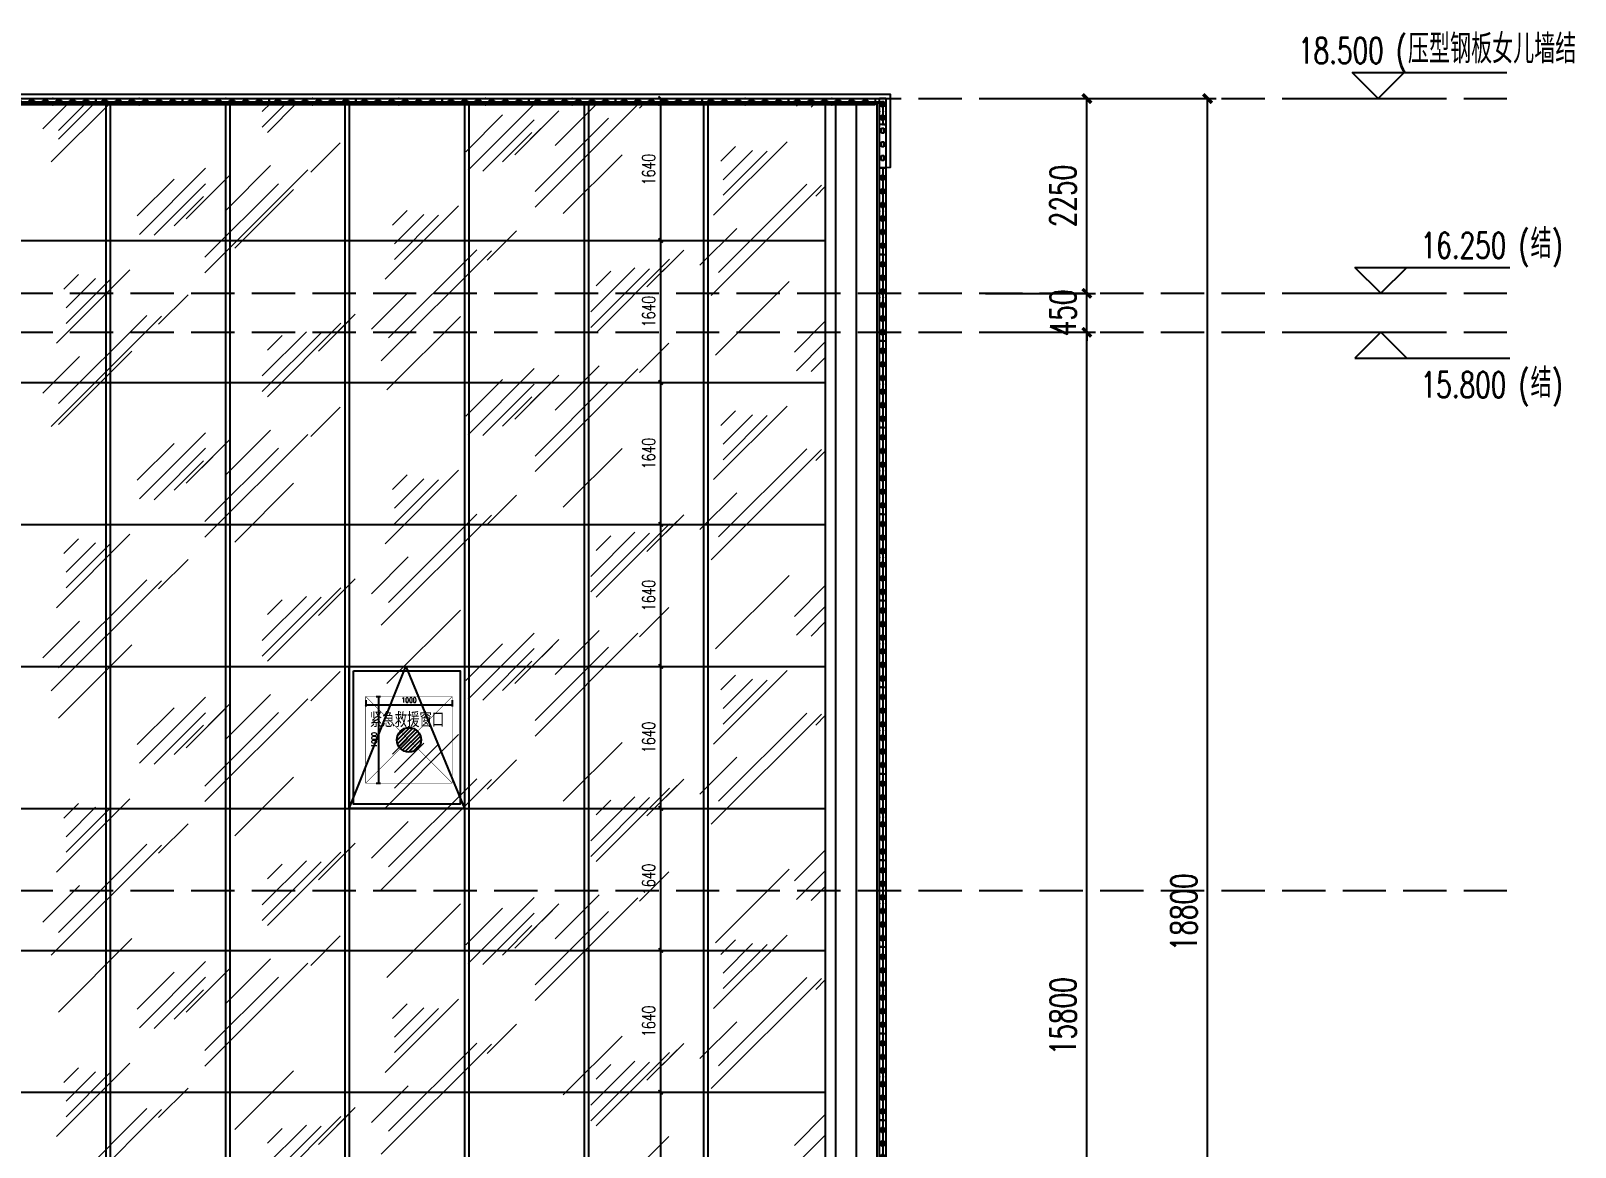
# Model space of a CAD drawing. Extents: x -2377130 to 293730, y -2 to 754590.
# Drawn here: x -394345 to -376509, y 523624 to 536519 of the extents above; entities that cross this region are included whole.
import ezdxf
from ezdxf.enums import TextEntityAlignment as Align

# ---------------------------------------------------------------- set-up
doc = ezdxf.new("R2010")
doc.units = 0
doc.header["$LTSCALE"] = 1000
doc.header["$MEASUREMENT"] = 0
for name, pattern in [('__DASH', [0.35, 0.25, -0.1]), ('DASH', [0.35, 0.25, -0.1]), ('DOTE', [2.42, 2, -0.2, 0.02, -0.2])]:
    doc.linetypes.add(name, pattern=pattern)
doc.layers.get('Defpoints').update_dxf_attribs({"color": 210})
for name, color, linetype in [('0 @ 1', 7, 'Continuous'), ('A-AXIS-D', 1, 'Continuous'), ('A-AXIS-DOTE', 14, 'DOTE'), ('A-AXIS-DP', 126, 'Continuous'), ('A-HATCH-2', 251, 'Continuous'), ('A-LIN-V', 9, 'Continuous'), ('A-WINDOW', 140, 'Continuous'), ('DIM-照明', 3, 'Continuous'), ('DIM_ELEV', 3, 'Continuous'), ('EQUIP-照明', 3, 'Continuous'), ('PUB_TEXT', 7, 'Continuous')]:
    doc.layers.add(name, color=color, linetype=linetype)
doc.layers.add('A-WALL-HATCH', color=8, linetype='Continuous', lineweight=13)
doc.layers.add('A-加建区域', color=47, linetype='Continuous', plot=False)
doc.styles.add('_TCH_DIM', font='SIMPLEX', dxfattribs={"bigfont": 'GBCBIG'})
doc.styles.add('_TCH_DIM_T3', font='SIMPLEX', dxfattribs={"width": 0.705882, "bigfont": 'GBCBIG'})
doc.styles.add('_TEL_DIM', font='SIMPLEX', dxfattribs={"width": 0.8, "height": 3.5, "bigfont": 'HZTXT'})
doc.styles.add('STYLE1', font='')
doc.styles.get('STYLE1').set_extended_font_data('SimSun')
doc.dimstyles.new('_TCH_ARCH&&100', dxfattribs={"dimtxt": 297.5, "dimasz": 100, "dimexe": 100, "dimexo": 100, "dimgap": 126.25, "dimtad": 1, "dimdec": 0, "dimzin": 0, "dimdsep": 46, "dimtxsty": '_TCH_DIM_T3', "dimblk": 'ARCHTICK', "dimcen": 0.09, "dimclrt": 7, "dimazin": 2, "dimtfac": 1, "dimtdec": 0, "dimtix": 1, "dimtmove": 2, "dimatfit": 3, "dimfxl": 0, "dimtolj": 1, "dimtzin": 0, "dimarcsym": 0})
doc.dimstyles.new('_TCH_ARCH&&20', dxfattribs={"dimtxt": 59.5, "dimasz": 20, "dimexe": 20, "dimexo": 20, "dimgap": 25.25, "dimtad": 1, "dimdec": 0, "dimzin": 0, "dimdsep": 46, "dimtxsty": '_TCH_DIM_T3', "dimblk": 'ARCHTICK', "dimcen": 0.09, "dimclrt": 7, "dimazin": 2, "dimtfac": 1, "dimtdec": 0, "dimtix": 1, "dimtmove": 2, "dimatfit": 3, "dimfxl": 0, "dimtolj": 1, "dimtzin": 0, "dimarcsym": 0})

# ---------------------------------------------------------------- blocks, each defined once
blk = doc.blocks.new('_ArchTick')
at = {"color": 0, "linetype": 'ByBlock', "const_width": 0.4}
blk.add_lwpolyline([(-0.5, -0.5), (0.5, 0.5)], dxfattribs=at)
blk = doc.blocks.new('*D1845')
at = {"layer": 'A-AXIS-D', "color": 0, "lineweight": -2}
for p, q in [((-383040, 535737), (-380654, 535737)), ((-380754, 516937), (-380754, 535737)), ((-383040, 516937), (-380654, 516937))]:
    blk.add_line(p, q, dxfattribs=at)
at = {"layer": 'Defpoints', "color": 0}
for p in [(-383140, 535737), (-380754, 535737), (-383140, 516937)]:
    blk.add_point(p, dxfattribs=at)
at = {"layer": 'A-AXIS-D', "color": 0, "lineweight": -2, "xscale": 100, "yscale": 100, "zscale": 100}
for p, rotation in [((-380754, 535737), 90), ((-380754, 516937), 270)]:
    blk.add_blockref('_ArchTick', p, dxfattribs=dict(at, rotation=rotation))
at = {"layer": 'A-AXIS-D', "color": 7, "insert": (-381029, 526337), "char_height": 297.5, "attachment_point": 5, "rotation": 90, "style": '_TCH_DIM_T3'}
blk.add_mtext('\\A1;18800', dxfattribs=at)
blk = doc.blocks.new('*D1843')
at = {"layer": 'A-AXIS-D', "color": 0, "lineweight": -2}
for p, q in [((-383320, 533037), (-382049, 533037)), ((-382149, 517237), (-382149, 533037)), ((-383320, 517237), (-382049, 517237))]:
    blk.add_line(p, q, dxfattribs=at)
at = {"layer": 'Defpoints', "color": 0}
for p in [(-383420, 533037), (-382149, 533037), (-383420, 517237)]:
    blk.add_point(p, dxfattribs=at)
at = {"layer": 'A-AXIS-D', "color": 0, "lineweight": -2, "xscale": 100, "yscale": 100, "zscale": 100}
for p, rotation in [((-382149, 533037), 90), ((-382149, 517237), 270)]:
    blk.add_blockref('_ArchTick', p, dxfattribs=dict(at, rotation=rotation))
at = {"layer": 'A-AXIS-D', "color": 7, "insert": (-382424, 525137), "char_height": 297.5, "attachment_point": 5, "rotation": 90, "style": '_TCH_DIM_T3'}
blk.add_mtext('\\A1;15800', dxfattribs=at)
blk = doc.blocks.new('*D1842')
at = {"layer": 'A-AXIS-D', "color": 0, "lineweight": -2}
for p, q in [((-383320, 533487), (-382049, 533487)), ((-382149, 533487), (-382149, 533587)), ((-382149, 533037), (-382149, 533487)), ((-383320, 533037), (-382049, 533037)), ((-382149, 533037), (-382149, 532937))]:
    blk.add_line(p, q, dxfattribs=at)
at = {"layer": 'Defpoints', "color": 0}
for p in [(-383420, 533487), (-382149, 533487), (-383420, 533037)]:
    blk.add_point(p, dxfattribs=at)
at = {"layer": 'A-AXIS-D', "color": 0, "lineweight": -2, "xscale": 100, "yscale": 100, "zscale": 100}
for p, rotation in [((-382149, 533487), 270), ((-382149, 533037), 90)]:
    blk.add_blockref('_ArchTick', p, dxfattribs=dict(at, rotation=rotation))
at = {"layer": 'A-AXIS-D', "color": 7, "insert": (-382424, 533262), "char_height": 297.5, "attachment_point": 5, "rotation": 90, "style": '_TCH_DIM_T3'}
blk.add_mtext('\\A1;450', dxfattribs=at)
blk = doc.blocks.new('*D1841')
at = {"layer": 'A-AXIS-D', "color": 0, "lineweight": -2}
for p, q in [((-383320, 535737), (-382049, 535737)), ((-382149, 533487), (-382149, 535737)), ((-383320, 533487), (-382049, 533487))]:
    blk.add_line(p, q, dxfattribs=at)
at = {"layer": 'Defpoints', "color": 0}
for p in [(-383420, 535737), (-382149, 535737), (-383420, 533487)]:
    blk.add_point(p, dxfattribs=at)
at = {"layer": 'A-AXIS-D', "color": 0, "lineweight": -2, "xscale": 100, "yscale": 100, "zscale": 100}
for p, rotation in [((-382149, 535737), 90), ((-382149, 533487), 270)]:
    blk.add_blockref('_ArchTick', p, dxfattribs=dict(at, rotation=rotation))
at = {"layer": 'A-AXIS-D', "color": 7, "insert": (-382424, 534612), "char_height": 297.5, "attachment_point": 5, "rotation": 90, "style": '_TCH_DIM_T3'}
blk.add_mtext('\\A1;2250', dxfattribs=at)
blk = doc.blocks.new('*D1165')
at = {"layer": 'A-加建区域', "color": 0, "lineweight": -2}
for p, q in [((-390478, 528787), (-390478, 528714)), ((-390478, 528734), (-389478, 528734)), ((-389478, 528787), (-389478, 528714))]:
    blk.add_line(p, q, dxfattribs=at)
at = {"layer": 'Defpoints', "color": 0}
for p in [(-390478, 528807), (-389478, 528807), (-389478, 528734)]:
    blk.add_point(p, dxfattribs=at)
at = {"layer": 'A-加建区域', "color": 0, "lineweight": -2, "xscale": 20, "yscale": 20, "zscale": 20, "rotation": 180}
blk.add_blockref('_ArchTick', (-390478, 528734), dxfattribs=at)
at = {"layer": 'A-加建区域', "color": 0, "lineweight": -2, "xscale": 20, "yscale": 20, "zscale": 20}
blk.add_blockref('_ArchTick', (-389478, 528734), dxfattribs=at)
at = {"layer": 'A-加建区域', "color": 7, "insert": (-389978, 528789), "char_height": 59.5, "attachment_point": 5, "style": '_TCH_DIM_T3'}
blk.add_mtext('\\A1;1000', dxfattribs=at)
blk = doc.blocks.new('*D1166')
at = {"layer": 'A-加建区域', "color": 0, "lineweight": -2}
for p, q in [((-390357, 528829), (-390306, 528829)), ((-390326, 527829), (-390326, 528829)), ((-390357, 527829), (-390306, 527829))]:
    blk.add_line(p, q, dxfattribs=at)
at = {"layer": 'Defpoints', "color": 0}
for p in [(-390377, 528829), (-390326, 528829), (-390377, 527829)]:
    blk.add_point(p, dxfattribs=at)
at = {"layer": 'A-加建区域', "color": 0, "lineweight": -2, "xscale": 20, "yscale": 20, "zscale": 20}
for p, rotation in [((-390326, 528829), 90), ((-390326, 527829), 270)]:
    blk.add_blockref('_ArchTick', p, dxfattribs=dict(at, rotation=rotation))
at = {"layer": 'A-加建区域', "color": 7, "insert": (-390381, 528329), "char_height": 59.5, "attachment_point": 5, "rotation": 90, "style": '_TCH_DIM_T3'}
blk.add_mtext('\\A1;1000', dxfattribs=at)
blk = doc.blocks.new('12ZA')
at = {"color": 3}
for p, q in [((11454727, 202786), (11455727, 202786)), ((11454727, 202712), (11454727, 202786)), ((11454727, 202712), (11454727, 202737)), ((11455727, 202712), (11454727, 202712)), ((11454812, 202763), (11454871, 202763)), ((11454812, 202734), (11454812, 202763)), ((11454871, 202734), (11454812, 202734)), ((11454871, 202763), (11454871, 202734)), ((11454969, 202763), (11455028, 202763)), ((11454969, 202734), (11454969, 202763)), ((11455028, 202734), (11454969, 202734)), ((11455028, 202763), (11455028, 202734)), ((11455126, 202763), (11455185, 202763)), ((11455126, 202734), (11455126, 202763)), ((11455185, 202734), (11455126, 202734)), ((11455185, 202763), (11455185, 202734)), ((11455283, 202763), (11455342, 202763)), ((11455283, 202734), (11455283, 202763)), ((11455342, 202734), (11455283, 202734)), ((11455342, 202763), (11455342, 202734)), ((11455439, 202763), (11455499, 202763)), ((11455439, 202734), (11455439, 202763)), ((11455499, 202734), (11455439, 202734)), ((11455499, 202763), (11455499, 202734)), ((11455596, 202763), (11455656, 202763)), ((11455596, 202734), (11455596, 202763)), ((11455656, 202734), (11455596, 202734)), ((11455656, 202763), (11455656, 202734)), ((11455727, 202712), (11455727, 202786)), ((11455727, 202737), (11455727, 202712))]:
    blk.add_line(p, q, dxfattribs=at)
for p in [(11454727, 202749), (11454727, 202749), (11454727, 202749), (11455227, 202786), (11455227, 202786), (11455227, 202786), (11455227, 202712), (11455227, 202712), (11455227, 202712), (11455727, 202749), (11455727, 202749), (11455727, 202749), (11455727, 202749), (11455727, 202749)]:
    blk.add_point(p, dxfattribs=at)
at = {"color": 3, "style": '_TEL_DIM', "flags": 1}
for tag in ['REMARK', 'A']:
    blk.add_attdef(tag, text='', height=0.01, dxfattribs=at).set_placement((11455227, 202712), align=Align.MIDDLE_CENTER)
blk = doc.blocks.new('$equip_U$00000141(SEELE-PC)')
at = {"color": 8}
for p in [(-1, 0), (0, 0.074), (0, -0.074), (1, -0.024)]:
    blk.add_point(p, dxfattribs=at)
at = {"color": 8, "xscale": 0.002, "yscale": 0.002, "zscale": 0.002}
blk.add_blockref('12ZA', (-22910.454, -405.497), dxfattribs=at)
at = {"color": 7, "style": '_TEL_DIM', "flags": 1}
for tag in ['A', 'REMARK']:
    blk.add_attdef(tag, text='', height=0.00002, dxfattribs=at).set_placement((0, 0), align=Align.MIDDLE_CENTER)
blk = doc.blocks.new('$equip_U$00000080(LAPTOP-0UNQ9FSO)')
at = {"color": 4}
blk.add_blockref('$equip_U$00000141(SEELE-PC)', (1, 0.074), dxfattribs=at)
at = {"color": 7, "style": '_TEL_DIM', "flags": 1}
for tag in ['A', 'REMARK']:
    blk.add_attdef(tag, text='', height=0.00002, dxfattribs=at).set_placement((0, 0), align=Align.MIDDLE_CENTER)
blk = doc.blocks.new('$equip_U$00000142(SEELE-PC)')
at = {"color": 3}
for p, q in [((-0.5, -0.074), (-0.5, 0.074)), ((-0.5, 0.074), (0.5, 0.074)), ((-0.331, -0.03), (-0.331, 0.029)), ((-0.331, 0.029), (-0.212, 0.029)), ((-0.212, 0.029), (-0.212, -0.03)), ((-0.017, -0.03), (-0.017, 0.029)), ((-0.017, 0.029), (0.102, 0.029)), ((0.102, 0.029), (0.102, -0.03)), ((0.297, -0.03), (0.297, 0.029)), ((0.297, 0.029), (0.416, 0.029)), ((0.416, 0.029), (0.416, -0.03)), ((0.5, -0.074), (0.5, 0.074)), ((-0.5, -0.074), (-0.5, -0.024)), ((-0.5, -0.074), (-0.5, -0.024)), ((0.5, -0.074), (-0.5, -0.074)), ((0.5, -0.074), (-0.5, -0.074)), ((-0.212, -0.03), (-0.331, -0.03)), ((0.102, -0.03), (-0.017, -0.03)), ((0.416, -0.03), (0.297, -0.03)), ((0.5, -0.024), (0.5, -0.074)), ((0.5, -0.024), (0.5, -0.074))]:
    blk.add_line(p, q, dxfattribs=at)
at = {"color": 8}
for p in [(-0.5, 0), (0, 0.074), (0.5, 0), (0, -0.074)]:
    blk.add_point(p, dxfattribs=at)
at = {"color": 7, "style": '_TEL_DIM', "flags": 1}
for tag in ['A', 'REMARK']:
    blk.add_attdef(tag, text='', height=0.00002, dxfattribs=at).set_placement((0, 0), align=Align.MIDDLE_CENTER)
blk = doc.blocks.new('$equip_U$00000081(LAPTOP-0UNQ9FSO)')
at = {"color": 4}
blk.add_blockref('$equip_U$00000142(SEELE-PC)', (0.5, 0.074), dxfattribs=at)
at = {"color": 7, "style": '_TEL_DIM', "flags": 1}
for tag in ['A', 'REMARK']:
    blk.add_attdef(tag, text='', height=0.00002, dxfattribs=at).set_placement((0, 0), align=Align.MIDDLE_CENTER)
blk = doc.blocks.new('az6')
at = {"color": 3}
for p, q in [((11456875, 202786), (11457175, 202786)), ((11456875, 202712), (11456875, 202786)), ((11456875, 202712), (11456875, 202737)), ((11456875, 202712), (11456875, 202737)), ((11457175, 202712), (11456875, 202712)), ((11457175, 202712), (11456875, 202712)), ((11456924, 202763), (11456983, 202763)), ((11456924, 202734), (11456924, 202763)), ((11456983, 202734), (11456924, 202734)), ((11456983, 202763), (11456983, 202734)), ((11457081, 202763), (11457140, 202763)), ((11457081, 202734), (11457081, 202763)), ((11457140, 202734), (11457081, 202734)), ((11457140, 202763), (11457140, 202734)), ((11457175, 202712), (11457175, 202786))]:
    blk.add_line(p, q, dxfattribs=at)
blk = doc.blocks.new('$equip_U$00000143(SEELE-PC)')
at = {"color": 8}
for p in [(-0.3, 0), (0, 0.074), (0.3, 0), (0, -0.074)]:
    blk.add_point(p, dxfattribs=at)
at = {"layer": '0 @ 1', "color": 8, "xscale": 0.002, "yscale": 0.002, "zscale": 0.002}
blk.add_blockref('az6', (-22914.05, -405.497), dxfattribs=at)
at = {"color": 7, "style": '_TEL_DIM', "flags": 1}
for tag in ['A', 'REMARK']:
    blk.add_attdef(tag, text='', height=0.00002, dxfattribs=at).set_placement((0, 0), align=Align.MIDDLE_CENTER)
blk = doc.blocks.new('$equip_U$00000082(LAPTOP-0UNQ9FSO)')
at = {"color": 4}
blk.add_blockref('$equip_U$00000143(SEELE-PC)', (0.3, 0.074), dxfattribs=at)
at = {"color": 7, "style": '_TEL_DIM', "flags": 1}
for tag in ['A', 'REMARK']:
    blk.add_attdef(tag, text='', height=0.00002, dxfattribs=at).set_placement((0, 0), align=Align.MIDDLE_CENTER)

msp = doc.modelspace()

# ---------------------------------------------------------------- hatches: boundary and pattern name
at = {"layer": 'A-加建区域'}
h = msp.add_hatch(dxfattribs=at)
h.set_pattern_fill('ANSI31', color=8, scale=20)
h.set_pattern_definition([(45, (-1802796.144, -1074018.136), (-22.4506403, 22.4506403), [])])
edge = h.paths.add_edge_path()
edge.add_arc((-389978.4, 528328.7), 140.7, 0, 360)

# ---------------------------------------------------------------- linework, layer by layer
at = {"layer": 'A-AXIS-DOTE', "color": 8, "linetype": '__DASH', "ltscale": 2}
for p, q in [((-465993.9, 535737.5), (-377296.1, 535737.5)), ((-465993.9, 533487.5), (-377296.1, 533487.5)), ((-465993.9, 533037.5), (-377296.1, 533037.5))]:
    msp.add_line(p, q, dxfattribs=at)
at = {"layer": 'A-AXIS-DP', "color": 8}
for p, q in [((-387348.8, 535737.5), (-387021.3, 535737.5)), ((-387071.3, 534097.5), (-387071.3, 535737.5)), ((-387348.8, 534097.5), (-387021.3, 534097.5)), ((-387348.8, 534097.5), (-387021.3, 534097.5)), ((-387071.3, 532457.5), (-387071.3, 534097.5)), ((-387348.8, 532457.5), (-387021.3, 532457.5)), ((-387348.8, 532457.5), (-387021.3, 532457.5)), ((-387071.3, 530817.5), (-387071.3, 532457.5)), ((-387348.8, 530817.5), (-387021.3, 530817.5)), ((-387348.8, 530817.5), (-387021.3, 530817.5)), ((-387071.3, 529177.5), (-387071.3, 530817.5)), ((-387348.8, 529177.5), (-387021.3, 529177.5)), ((-387348.8, 529177.5), (-387021.3, 529177.5)), ((-387071.3, 527537.5), (-387071.3, 529177.5)), ((-387348.8, 527537.5), (-387021.3, 527537.5)), ((-387348.8, 527537.5), (-387021.3, 527537.5)), ((-387071.3, 525897.5), (-387071.3, 527537.5)), ((-387348.8, 525897.5), (-387021.3, 525897.5)), ((-387348.8, 525897.5), (-387021.3, 525897.5)), ((-387071.3, 524257.5), (-387071.3, 525897.5)), ((-387348.8, 524257.5), (-387021.3, 524257.5)), ((-387348.8, 524257.5), (-387021.3, 524257.5)), ((-387071.3, 522617.5), (-387071.3, 524257.5))]:
    msp.add_line(p, q, dxfattribs=at)
at = {"layer": 'A-HATCH-2', "color": 8, "linetype": 'Continuous'}
for p, q in [((-385048.1, 517237.5), (-385048.1, 535687.5)), ((-384810, 517237.5), (-384810, 535687.5)), ((-384571.9, 517237.5), (-384571.9, 535687.5))]:
    msp.add_line(p, q, dxfattribs=at)
at = {"layer": 'A-HATCH-2', "color": 8}
for p, q in [((-404500.8, 534097.5), (-385170, 534097.5)), ((-404500.8, 532457.5), (-385170, 532457.5)), ((-404500.8, 530817.5), (-385170, 530817.5)), ((-404500.8, 529177.5), (-385170, 529177.5)), ((-404500.8, 527537.5), (-385170, 527537.5)), ((-404500.8, 525897.5), (-385170, 525897.5)), ((-404500.8, 524257.5), (-385170, 524257.5))]:
    msp.add_line(p, q, dxfattribs=at)
at = {"layer": 'A-LIN-V', "color": 8}
for p, q in [((-457670, 535737.5), (-384470.1, 535737.5)), ((-457670, 535687.5), (-384470.1, 535687.5)), ((-385170, 535687.5), (-385170, 517237.5)), ((-384470.1, 535737.5), (-384470.1, 516937.5))]:
    msp.add_line(p, q, dxfattribs=at)
at = {"layer": 'A-WALL-HATCH', "color": 8, "linetype": 'Continuous'}
for p, q in [((-394207.1, 535387.1), (-393906.8, 535687.5)), ((-394109.8, 535004.5), (-393426.8, 535687.5)), ((-394027.1, 535366.5), (-393706.2, 535687.5)), ((-394024.9, 535269.3), (-393606.8, 535687.5)), ((-391672.4, 535407.1), (-391392.1, 535687.5)), ((-391672.4, 535587.1), (-391572.1, 535687.5)), ((-391612.4, 535347.1), (-391272.1, 535687.5)), ((-389296.5, 534908.3), (-388532.8, 535672)), ((-388522.8, 534482), (-387334.9, 535669.9)), ((-388291.1, 535193.7), (-387797.4, 535687.5)), ((-387316.8, 535628), (-387257.4, 535687.5)), ((-385501.8, 535648.3), (-385462.7, 535687.5)), ((-385332.1, 535638), (-385282.7, 535687.5)), ((-389321.4, 535123.5), (-388897.1, 535547.7)), ((-389126.8, 534898), (-388532.8, 535492)), ((-388756.8, 535088), (-388247.7, 535597.1)), ((-388576.8, 535268), (-388322.2, 535522.6)), ((-388522.8, 534662), (-387674.3, 535510.5)), ((-388897.1, 535007.7), (-388557.7, 535347.1)), ((-391111.5, 534888), (-390772.1, 535227.4)), ((-388195.9, 534409.5), (-387517.1, 535088.3)), ((-386460, 534390.1), (-385611.5, 535238.6)), ((-386375.2, 535015), (-386205.5, 535184.7)), ((-386350.3, 534799.8), (-386010.9, 535139.2)), ((-386350.3, 534619.8), (-385841.2, 535128.9)), ((-393091.2, 534168.3), (-392327.6, 534931.9)), ((-392334.5, 533725), (-391146.6, 534912.9)), ((-392085.8, 534453.7), (-391576.7, 534962.8)), ((-393116.1, 534383.4), (-392691.8, 534807.7)), ((-392921.5, 534158), (-392327.6, 534751.9)), ((-392551.5, 534348), (-392042.4, 534857.1)), ((-392371.5, 534528), (-392117, 534782.6)), ((-392334.5, 533905), (-391486, 534753.5)), ((-386486.4, 533463.8), (-385213.6, 534736.5)), ((-386401.5, 533728.6), (-385383.3, 534746.8)), ((-392691.8, 534267.7), (-392352.4, 534607.1)), ((-391990.7, 534008.9), (-391311.8, 534687.7)), ((-385280.3, 534609.8), (-385170, 534720.1)), ((-390254.7, 533650.1), (-389406.2, 534498.6)), ((-390169.9, 534274.9), (-390000.2, 534444.6)), ((-390145, 534059.8), (-389805.6, 534399.2)), ((-390145, 533879.8), (-389635.9, 534388.9)), ((-389075.1, 533869.8), (-388735.6, 534209.2)), ((-386617.7, 533812.5), (-386193.4, 534236.7)), ((-390298.1, 532706.8), (-389025.3, 533979.5)), ((-390213.2, 532971.6), (-389195, 533989.8)), ((-387817.7, 533032.5), (-386969.1, 533881)), ((-387229.4, 533560.7), (-386805.2, 533984.9)), ((-387049.4, 533740.7), (-386879.7, 533910.4)), ((-394049.5, 532910), (-393201, 533758.6)), ((-393964.6, 533534.9), (-393794.9, 533704.6)), ((-393939.8, 533319.7), (-393600.4, 533659.2)), ((-387877.7, 533272.5), (-387368.5, 533781.6)), ((-387877.7, 533092.5), (-387198.8, 533771.3)), ((-387817.7, 533572.5), (-387648, 533742.2)), ((-393939.8, 533139.7), (-393430.7, 533648.9)), ((-390412.4, 533072.4), (-389988.1, 533496.7)), ((-386437.7, 532773.6), (-385589.1, 533622.2)), ((-392869.8, 533129.7), (-392530.4, 533469.1)), ((-394109.8, 531949.8), (-392837, 533222.5)), ((-394024.9, 532214.6), (-393006.7, 533232.8)), ((-391612.4, 532292.4), (-390763.9, 533141)), ((-391024.2, 532820.6), (-390599.9, 533244.9)), ((-390844.2, 533000.6), (-390674.5, 533170.4)), ((-390232.4, 532373), (-389383.9, 533221.5)), ((-385526.6, 532808.8), (-385170, 533165.4)), ((-391672.4, 532532.4), (-391163.3, 533041.5)), ((-391672.4, 532352.4), (-390993.6, 533031.2)), ((-391612.4, 532832.4), (-391442.7, 533002.1)), ((-394027.1, 531972.4), (-393178.6, 532820.9)), ((-387316.8, 532573.3), (-386977.4, 532912.7)), ((-385501.8, 532593.6), (-385170, 532925.4)), ((-394207.1, 532332.4), (-393782.9, 532756.7)), ((-389296.5, 531853.6), (-388532.8, 532617.3)), ((-388522.8, 531427.3), (-387334.9, 532615.2)), ((-388291.1, 532139), (-387782, 532648.2)), ((-385332.1, 532583.3), (-385170, 532745.4)), ((-389321.4, 532068.8), (-388897.1, 532493)), ((-389126.8, 531843.3), (-388532.8, 532437.3)), ((-388756.8, 532033.3), (-388247.7, 532542.4)), ((-388576.8, 532213.3), (-388322.2, 532467.9)), ((-388522.8, 531607.3), (-387674.3, 532455.8)), ((-388897.1, 531953), (-388557.7, 532292.4)), ((-391111.5, 531833.3), (-390772.1, 532172.7)), ((-386460, 531335.4), (-385611.5, 532183.9)), ((-386375.2, 531960.3), (-386205.5, 532130)), ((-386350.3, 531745.1), (-386010.9, 532084.5)), ((-386350.3, 531565.1), (-385841.2, 532074.2)), ((-393091.2, 531113.6), (-392327.6, 531877.2)), ((-392085.8, 531399), (-391576.7, 531908.1)), ((-393116.1, 531328.7), (-392691.8, 531753)), ((-392921.5, 531103.3), (-392327.6, 531697.2)), ((-392551.5, 531293.3), (-392042.4, 531802.4)), ((-392371.5, 531473.3), (-392117, 531727.9)), ((-392334.5, 530670.3), (-391146.6, 531858.2)), ((-392334.5, 530850.3), (-391486, 531698.8)), ((-392691.8, 531213), (-392352.4, 531552.4)), ((-388195.9, 531015.4), (-387517.1, 531694.2)), ((-386486.4, 530409.1), (-385213.6, 531681.8)), ((-386401.5, 530673.9), (-385383.3, 531692.1)), ((-385280.3, 531555.1), (-385170, 531665.4)), ((-390254.7, 530595.4), (-389406.2, 531443.9)), ((-390169.9, 531220.2), (-390000.2, 531389.9)), ((-390145, 531005.1), (-389805.6, 531344.5)), ((-391990.7, 530614.7), (-391311.8, 531293.6)), ((-390145, 530825.1), (-389635.9, 531334.2)), ((-386617.7, 530757.8), (-386193.4, 531182)), ((-389075.1, 530815.1), (-388735.6, 531154.5)), ((-390298.1, 529652.1), (-389025.3, 530924.8)), ((-390213.2, 529916.9), (-389195, 530935.1)), ((-387817.7, 529977.8), (-386969.1, 530826.3)), ((-387229.4, 530506), (-386805.2, 530930.2)), ((-387049.4, 530686), (-386879.7, 530855.7)), ((-394049.5, 529855.3), (-393201, 530703.9)), ((-393964.6, 530480.2), (-393794.9, 530649.9)), ((-387877.7, 530217.8), (-387368.5, 530726.9)), ((-387877.7, 530037.8), (-387198.8, 530716.6)), ((-387817.7, 530517.8), (-387648, 530687.5)), ((-393939.8, 530265), (-393600.4, 530604.5)), ((-393939.8, 530085), (-393430.7, 530594.2)), ((-392869.8, 530075), (-392530.4, 530414.4)), ((-390412.4, 530017.7), (-389988.1, 530442)), ((-394109.8, 528895), (-392837, 530167.8)), ((-394024.9, 529159.9), (-393006.7, 530178.1)), ((-391024.2, 529765.9), (-390599.9, 530190.2)), ((-390844.2, 529945.9), (-390674.5, 530115.7)), ((-386437.7, 529379.5), (-385589.1, 530228.1)), ((-385526.6, 529754.1), (-385170, 530110.7)), ((-391672.4, 529477.7), (-391163.3, 529986.8)), ((-391672.4, 529297.7), (-390993.6, 529976.5)), ((-391612.4, 529237.7), (-390763.9, 530086.3)), ((-391612.4, 529777.7), (-391442.7, 529947.4)), ((-390232.4, 528978.9), (-389383.9, 529827.4)), ((-387316.8, 529518.6), (-386977.4, 529858)), ((-385501.8, 529538.9), (-385170, 529870.7)), ((-394207.1, 529277.7), (-393782.9, 529702)), ((-389296.5, 528798.9), (-388532.8, 529562.6)), ((-388522.8, 528372.6), (-387334.9, 529560.5)), ((-388291.1, 529084.3), (-387782, 529593.5)), ((-385332.1, 529528.6), (-385170, 529690.7)), ((-394027.1, 528578.3), (-393178.6, 529426.8)), ((-389321.4, 529014), (-388897.1, 529438.3)), ((-389126.8, 528788.6), (-388532.8, 529382.6)), ((-388756.8, 528978.6), (-388247.7, 529487.7)), ((-388576.8, 529158.6), (-388322.2, 529413.2)), ((-388522.8, 528552.6), (-387674.3, 529401.1)), ((-388897.1, 528898.3), (-388557.7, 529237.7)), ((-391111.5, 528778.6), (-390772.1, 529118)), ((-386460, 528280.7), (-385611.5, 529129.2)), ((-386375.2, 528905.6), (-386205.5, 529075.3)), ((-386350.3, 528690.4), (-386010.9, 529029.8)), ((-392085.8, 528344.3), (-391576.7, 528853.4)), ((-386350.3, 528510.4), (-385841.2, 529019.5)), ((-393116.1, 528274), (-392691.8, 528698.3)), ((-393091.2, 528058.9), (-392327.6, 528822.5)), ((-392551.5, 528238.6), (-392042.4, 528747.7)), ((-392371.5, 528418.6), (-392117, 528673.2)), ((-392334.5, 527615.6), (-391146.6, 528803.5)), ((-392921.5, 528048.6), (-392327.6, 528642.5)), ((-392691.8, 528158.3), (-392352.4, 528497.7)), ((-392334.5, 527795.6), (-391486, 528644.1)), ((-386486.4, 527354.4), (-385213.6, 528627.1)), ((-386401.5, 527619.2), (-385383.3, 528637.4)), ((-385280.3, 528500.4), (-385170, 528610.7)), ((-390254.7, 527540.7), (-389406.2, 528389.2)), ((-390169.9, 528165.5), (-390000.2, 528335.2)), ((-390145, 527950.4), (-389805.6, 528289.8)), ((-390145, 527770.4), (-389635.9, 528279.5)), ((-388195.9, 527621.3), (-387517.1, 528300.1)), ((-389075.1, 527760.4), (-388735.6, 528099.8)), ((-386617.7, 527703.1), (-386193.4, 528127.3)), ((-391990.7, 527220.6), (-391311.8, 527899.5)), ((-390298.1, 526597.4), (-389025.3, 527870.1)), ((-390213.2, 526862.2), (-389195, 527880.4)), ((-387229.4, 527451.3), (-386805.2, 527875.5)), ((-387049.4, 527631.3), (-386879.7, 527801)), ((-394049.5, 526800.6), (-393201, 527649.2)), ((-393964.6, 527425.5), (-393794.9, 527595.2)), ((-387877.7, 527163.1), (-387368.5, 527672.2)), ((-387877.7, 526983.1), (-387198.8, 527661.9)), ((-387817.7, 526923.1), (-386969.1, 527771.6)), ((-387817.7, 527463.1), (-387648, 527632.8)), ((-393939.8, 527210.3), (-393600.4, 527549.8)), ((-393939.8, 527030.3), (-393430.7, 527539.5)), ((-392869.8, 527020.3), (-392530.4, 527359.7)), ((-390412.4, 526963), (-389988.1, 527387.3)), ((-394109.8, 525840.3), (-392837, 527113.1)), ((-394024.9, 526105.2), (-393006.7, 527123.4)), ((-391024.2, 526711.2), (-390599.9, 527135.5)), ((-390844.2, 526891.2), (-390674.5, 527061)), ((-391672.4, 526423), (-391163.3, 526932.1)), ((-391672.4, 526243), (-390993.6, 526921.8)), ((-391612.4, 526183), (-390763.9, 527031.6)), ((-391612.4, 526723), (-391442.7, 526892.7)), ((-385526.6, 526699.4), (-385170, 527056)), ((-387316.8, 526463.9), (-386977.4, 526803.3)), ((-386437.7, 525985.4), (-385589.1, 526833.9)), ((-385501.8, 526484.2), (-385170, 526816)), ((-394207.1, 526223), (-393782.9, 526647.3)), ((-388291.1, 526029.6), (-387782, 526538.8)), ((-385332.1, 526473.9), (-385170, 526636)), ((-390232.4, 525584.8), (-389383.9, 526433.3)), ((-389321.4, 525959.3), (-388897.1, 526383.6)), ((-389296.5, 525744.2), (-388532.8, 526507.9)), ((-388756.8, 525923.9), (-388247.7, 526433)), ((-388576.8, 526103.9), (-388322.2, 526358.5)), ((-388522.8, 525317.9), (-387334.9, 526505.8)), ((-388522.8, 525497.9), (-387674.3, 526346.4)), ((-389126.8, 525733.9), (-388532.8, 526327.9)), ((-388897.1, 525843.6), (-388557.7, 526183)), ((-394027.1, 525184.2), (-393178.6, 526032.7)), ((-391111.5, 525723.9), (-390772.1, 526063.3)), ((-386460, 525226), (-385611.5, 526074.5)), ((-386375.2, 525850.9), (-386205.5, 526020.6)), ((-386350.3, 525635.7), (-386010.9, 525975.1)), ((-386350.3, 525455.7), (-385841.2, 525964.8)), ((-393116.1, 525219.3), (-392691.8, 525643.6)), ((-393091.2, 525004.2), (-392327.6, 525767.8)), ((-392551.5, 525183.9), (-392042.4, 525693)), ((-392334.5, 524560.9), (-391146.6, 525748.8)), ((-392085.8, 525289.6), (-391576.7, 525798.7)), ((-392921.5, 524993.9), (-392327.6, 525587.8)), ((-392371.5, 525363.9), (-392117, 525618.5)), ((-392334.5, 524740.9), (-391486, 525589.4)), ((-386486.4, 524299.7), (-385213.6, 525572.4)), ((-386401.5, 524564.5), (-385383.3, 525582.7)), ((-385280.3, 525445.7), (-385170, 525556)), ((-392691.8, 525103.6), (-392352.4, 525443)), ((-390254.7, 524486), (-389406.2, 525334.5)), ((-390169.9, 525110.8), (-390000.2, 525280.5)), ((-390145, 524895.7), (-389805.6, 525235.1)), ((-390145, 524715.7), (-389635.9, 525224.8)), ((-389075.1, 524705.7), (-388735.6, 525045.1)), ((-386617.7, 524648.4), (-386193.4, 525072.6)), ((-390298.1, 523542.6), (-389025.3, 524815.4)), ((-390213.2, 523807.5), (-389195, 524825.7)), ((-388195.9, 524227.1), (-387517.1, 524906)), ((-387229.4, 524396.6), (-386805.2, 524820.8)), ((-387049.4, 524576.6), (-386879.7, 524746.3)), ((-394049.5, 523745.9), (-393201, 524594.5)), ((-387877.7, 524108.4), (-387368.5, 524617.5)), ((-387877.7, 523928.4), (-387198.8, 524607.2)), ((-387817.7, 523868.4), (-386969.1, 524716.9)), ((-387817.7, 524408.4), (-387648, 524578.1)), ((-393964.6, 524370.8), (-393794.9, 524540.5)), ((-393939.8, 524155.6), (-393600.4, 524495.1)), ((-393939.8, 523975.6), (-393430.7, 524484.8)), ((-391990.7, 523826.5), (-391311.8, 524505.3)), ((-392869.8, 523965.6), (-392530.4, 524305)), ((-390412.4, 523908.3), (-389988.1, 524332.6)), ((-394109.8, 522785.6), (-392837, 524058.4)), ((-394024.9, 523050.5), (-393006.7, 524068.7)), ((-391024.2, 523656.5), (-390599.9, 524080.8)), ((-391672.4, 523368.3), (-391163.3, 523877.4)), ((-391672.4, 523188.3), (-390993.6, 523867.1)), ((-391612.4, 523128.3), (-390763.9, 523976.9)), ((-390844.2, 523836.5), (-390674.5, 524006.2)), ((-385526.6, 523644.7), (-385170, 524001.3)), ((-391612.4, 523668.3), (-391442.7, 523838)), ((-387316.8, 523409.2), (-386977.4, 523748.6)), ((-385501.8, 523429.5), (-385170, 523761.3))]:
    msp.add_line(p, q, dxfattribs=at)
at = {"layer": 'A-WINDOW', "color": 8}
for p, q in [((-393479.6, 535687.5), (-393479.6, 517237.5)), ((-393429.6, 535687.5), (-393429.6, 517237.5)), ((-392098.8, 535687.5), (-392098.8, 517237.5)), ((-392048.8, 535687.5), (-392048.8, 517237.5)), ((-390718.1, 535687.5), (-390718.1, 517237.5)), ((-390668.1, 535687.5), (-390668.1, 517237.5)), ((-389337.3, 535687.5), (-389337.3, 517237.5)), ((-389287.3, 535687.5), (-389287.3, 517237.5)), ((-387956.5, 535687.5), (-387956.5, 517237.5)), ((-387906.5, 535687.5), (-387906.5, 517237.5)), ((-386575.8, 535687.5), (-386575.8, 517237.5)), ((-386525.8, 535687.5), (-386525.8, 517237.5))]:
    msp.add_line(p, q, dxfattribs=at)
msp.add_lwpolyline([(-390668.1, 527537.5), (-390013.8, 529177.5), (-389337.3, 527537.5)], dxfattribs=at)
for points in [[(-390668.1, 529177.5), (-389337.3, 529177.5), (-389337.3, 527537.5), (-390668.1, 527537.5)], [(-390618.1, 529127.5), (-389387.3, 529127.5), (-389387.3, 527587.5), (-390618.1, 527587.5)]]:
    msp.add_lwpolyline(points, close=True, dxfattribs=at)
at = {"layer": 'A-加建区域', "color": 8, "linetype": '__DASH', "ltscale": 2}
msp.add_line((-465993.9, 526587.5), (-377296.1, 526587.5), dxfattribs=at)
at = {"layer": 'A-加建区域', "color": 8, "linetype": 'DASH', "const_width": 5}
msp.add_lwpolyline([(-390478.4, 528828.7), (-389478.4, 528828.7), (-389478.4, 527828.7), (-390478.4, 527828.7)], close=True, dxfattribs=at)
for points in [[(-390478.4, 528828.7), (-389478.4, 527828.7)], [(-389478.4, 528828.7), (-390478.4, 527828.7)]]:
    msp.add_lwpolyline(points, dxfattribs=at)
at = {"layer": 'A-加建区域', "color": 8, "ltscale": 0.5}
msp.add_circle((-389978.4, 528328.7), 140.7, dxfattribs=at)
at = {"layer": 'DIM-照明', "color": 6}
for points in [[(-422580, 535950), (-422580, 535770), (-406590, 535770), (-406590, 535700), (-384507, 535702.7), (-384507.1, 535437.5)], [(-422530, 535950), (-422530, 535790), (-384420, 535790), (-384420, 534940), (-384507.1, 534937.5), (-384507.1, 517937.5)]]:
    msp.add_lwpolyline(points, dxfattribs=at)
at = {"layer": 'DIM_ELEV', "color": 8}
for p, q in [((-378784.1, 535737.5), (-379084.1, 536037.5)), ((-379084.1, 536037.5), (-377296.1, 536037.5)), ((-378784.1, 535737.5), (-378484.1, 536037.5)), ((-379484.1, 535737.5), (-378484.1, 535737.5)), ((-378751.9, 533487.5), (-379051.9, 533787.5)), ((-379051.9, 533787.5), (-377263.9, 533787.5)), ((-378751.9, 533487.5), (-378451.9, 533787.5)), ((-379451.9, 533487.5), (-378451.9, 533487.5)), ((-379451.9, 533037.5), (-378451.9, 533037.5)), ((-378751.9, 533037.5), (-379051.9, 532737.5)), ((-378751.9, 533037.5), (-378451.9, 532737.5)), ((-379051.9, 532737.5), (-377263.9, 532737.5))]:
    msp.add_line(p, q, dxfattribs=at)

# ---------------------------------------------------------------- block references
at = {"layer": 'A-AXIS-DP', "color": 8, "xscale": 50, "yscale": 50, "zscale": 50}
for p, rotation in [((-387071.3, 535737.5), 90), ((-387071.3, 534097.5), 90), ((-387071.3, 534097.5), 270), ((-387071.3, 532457.5), 90), ((-387071.3, 532457.5), 270), ((-387071.3, 530817.5), 90), ((-387071.3, 530817.5), 270), ((-387071.3, 529177.5), 90), ((-387071.3, 529177.5), 270), ((-387071.3, 527537.5), 90), ((-387071.3, 527537.5), 270), ((-387071.3, 525897.5), 90), ((-387071.3, 525897.5), 270), ((-387071.3, 524257.5), 90), ((-387071.3, 524257.5), 270)]:
    msp.add_blockref('_ArchTick', p, dxfattribs=dict(at, rotation=rotation))
at = {"layer": 'EQUIP-照明', "color": 8, "xscale": 500, "yscale": 500, "zscale": 500}
for name, p, rotation in [('$equip_U$00000080(LAPTOP-0UNQ9FSO)', (-393593.8, 535737.5), 180), ('$equip_U$00000080(LAPTOP-0UNQ9FSO)', (-392593.8, 535737.5), 180), ('$equip_U$00000080(LAPTOP-0UNQ9FSO)', (-391593.8, 535737.5), 180), ('$equip_U$00000080(LAPTOP-0UNQ9FSO)', (-390593.8, 535737.5), 180), ('$equip_U$00000080(LAPTOP-0UNQ9FSO)', (-389593.8, 535737.5), 180), ('$equip_U$00000080(LAPTOP-0UNQ9FSO)', (-388593.8, 535737.5), 180), ('$equip_U$00000080(LAPTOP-0UNQ9FSO)', (-387593.8, 535737.5), 180), ('$equip_U$00000080(LAPTOP-0UNQ9FSO)', (-386593.8, 535737.5), 180), ('$equip_U$00000080(LAPTOP-0UNQ9FSO)', (-385593.8, 535737.5), 180), ('$equip_U$00000080(LAPTOP-0UNQ9FSO)', (-384593.8, 535737.5), 180), ('$equip_U$00000082(LAPTOP-0UNQ9FSO)', (-384470.1, 535437.5), 90), ('$equip_U$00000081(LAPTOP-0UNQ9FSO)', (-384470.1, 534937.5), 90), ('$equip_U$00000080(LAPTOP-0UNQ9FSO)', (-384544.1, 534937.5), 270), ('$equip_U$00000080(LAPTOP-0UNQ9FSO)', (-384544.1, 533937.5), 270), ('$equip_U$00000080(LAPTOP-0UNQ9FSO)', (-384544.1, 532937.5), 270), ('$equip_U$00000080(LAPTOP-0UNQ9FSO)', (-384544.1, 531937.5), 270), ('$equip_U$00000080(LAPTOP-0UNQ9FSO)', (-384544.1, 530937.5), 270), ('$equip_U$00000080(LAPTOP-0UNQ9FSO)', (-384544.1, 529937.5), 270), ('$equip_U$00000080(LAPTOP-0UNQ9FSO)', (-384544.1, 528937.5), 270), ('$equip_U$00000080(LAPTOP-0UNQ9FSO)', (-384544.1, 527937.5), 270), ('$equip_U$00000080(LAPTOP-0UNQ9FSO)', (-384544.1, 526937.5), 270), ('$equip_U$00000080(LAPTOP-0UNQ9FSO)', (-384544.1, 525937.5), 270), ('$equip_U$00000080(LAPTOP-0UNQ9FSO)', (-384544.1, 524937.5), 270), ('$equip_U$00000080(LAPTOP-0UNQ9FSO)', (-384544.1, 523937.5), 270)]:
    msp.add_blockref(name, p, dxfattribs=dict(at, rotation=rotation))

# ---------------------------------------------------------------- texts
at = {"layer": 'A-AXIS-DP', "color": 8, "char_height": 148.75, "attachment_point": 5, "rotation": 90, "style": '_TCH_DIM_T3'}
for insert in [(-387208.8, 534917.5), (-387208.8, 533277.5), (-387208.8, 531637.5), (-387208.8, 529997.5), (-387208.8, 528357.5), (-387208.8, 526717.5), (-387208.8, 525077.5)]:
    msp.add_mtext('\\A1;1640', dxfattribs=dict(at, insert=insert))
at = {"layer": 'A-加建区域', "color": 8, "linetype": 'Continuous', "style": 'STYLE1', "width": 0.7}
msp.add_text('紧急救援窗口', height=150, dxfattribs=at).set_placement((-390430.1, 528491.7))
at = {"layer": 'PUB_TEXT', "color": 8, "style": '_TCH_DIM'}
for s, height, p in [('压型钢板女儿墙结', 337.59, (-378440, 536142.5)), ('结', 337.6, (-377023.9, 533892.5)), ('结', 337.6, (-377023.9, 532282.5))]:
    msp.add_text(s, height=height, dxfattribs=at).set_placement(p)
at = {"layer": 'PUB_TEXT', "color": 8, "style": '_TCH_DIM', "width": 0.705882}
for s, p in [('18.500', (-379710, 536142.5)), ('(', (-378580, 536142.5)), ('(', (-377163.9, 533892.5)), (')', (-376778.2, 533892.5)), ('16.250', (-378293.9, 533892.5)), ('(', (-377163.9, 532282.5)), (')', (-376778.2, 532282.5)), ('15.800', (-378293.9, 532282.5))]:
    msp.add_text(s, height=297.5, dxfattribs=at).set_placement(p)

# ---------------------------------------------------------------- dimensions: what is measured, and where the dimension line sits
at = {"layer": 'A-AXIS-D', "color": 8}
for p1, p2, distance, picture, middle in [((-383420, 533487.5), (-383420, 535737.5), -1271.4, '*D1841', (-382423.6, 534612.5)), ((-383140, 516937.5), (-383140, 535737.5), -2386.4, '*D1845', (-381028.6, 526337.5)), ((-383420, 533037.5), (-383420, 533487.5), -1271.4, '*D1842', (-382423.6, 533262.5)), ((-383420, 517237.5), (-383420, 533037.5), -1271.4, '*D1843', (-382423.6, 525137.5))]:
    dim = msp.add_aligned_dim(p1=p1, p2=p2, distance=distance, dimstyle='_TCH_ARCH&&100', dxfattribs=at)
    dim.commit()
    dim.dimension.update_dxf_attribs({"geometry": picture, "text_midpoint": middle})
at = {"layer": 'A-加建区域', "color": 8}
for p1, p2, distance, picture, middle in [((-390478.4, 528807.4), (-389478.4, 528807.4), -73.3, '*D1165', (-389978.4, 528789.1)), ((-390377.2, 527828.7), (-390377.2, 528828.7), -51.4, '*D1166', (-390380.8, 528328.7))]:
    dim = msp.add_aligned_dim(p1=p1, p2=p2, distance=distance, dimstyle='_TCH_ARCH&&20', dxfattribs=at)
    dim.commit()
    dim.dimension.update_dxf_attribs({"geometry": picture, "text_midpoint": middle})

doc.saveas('drawing.dxf')
